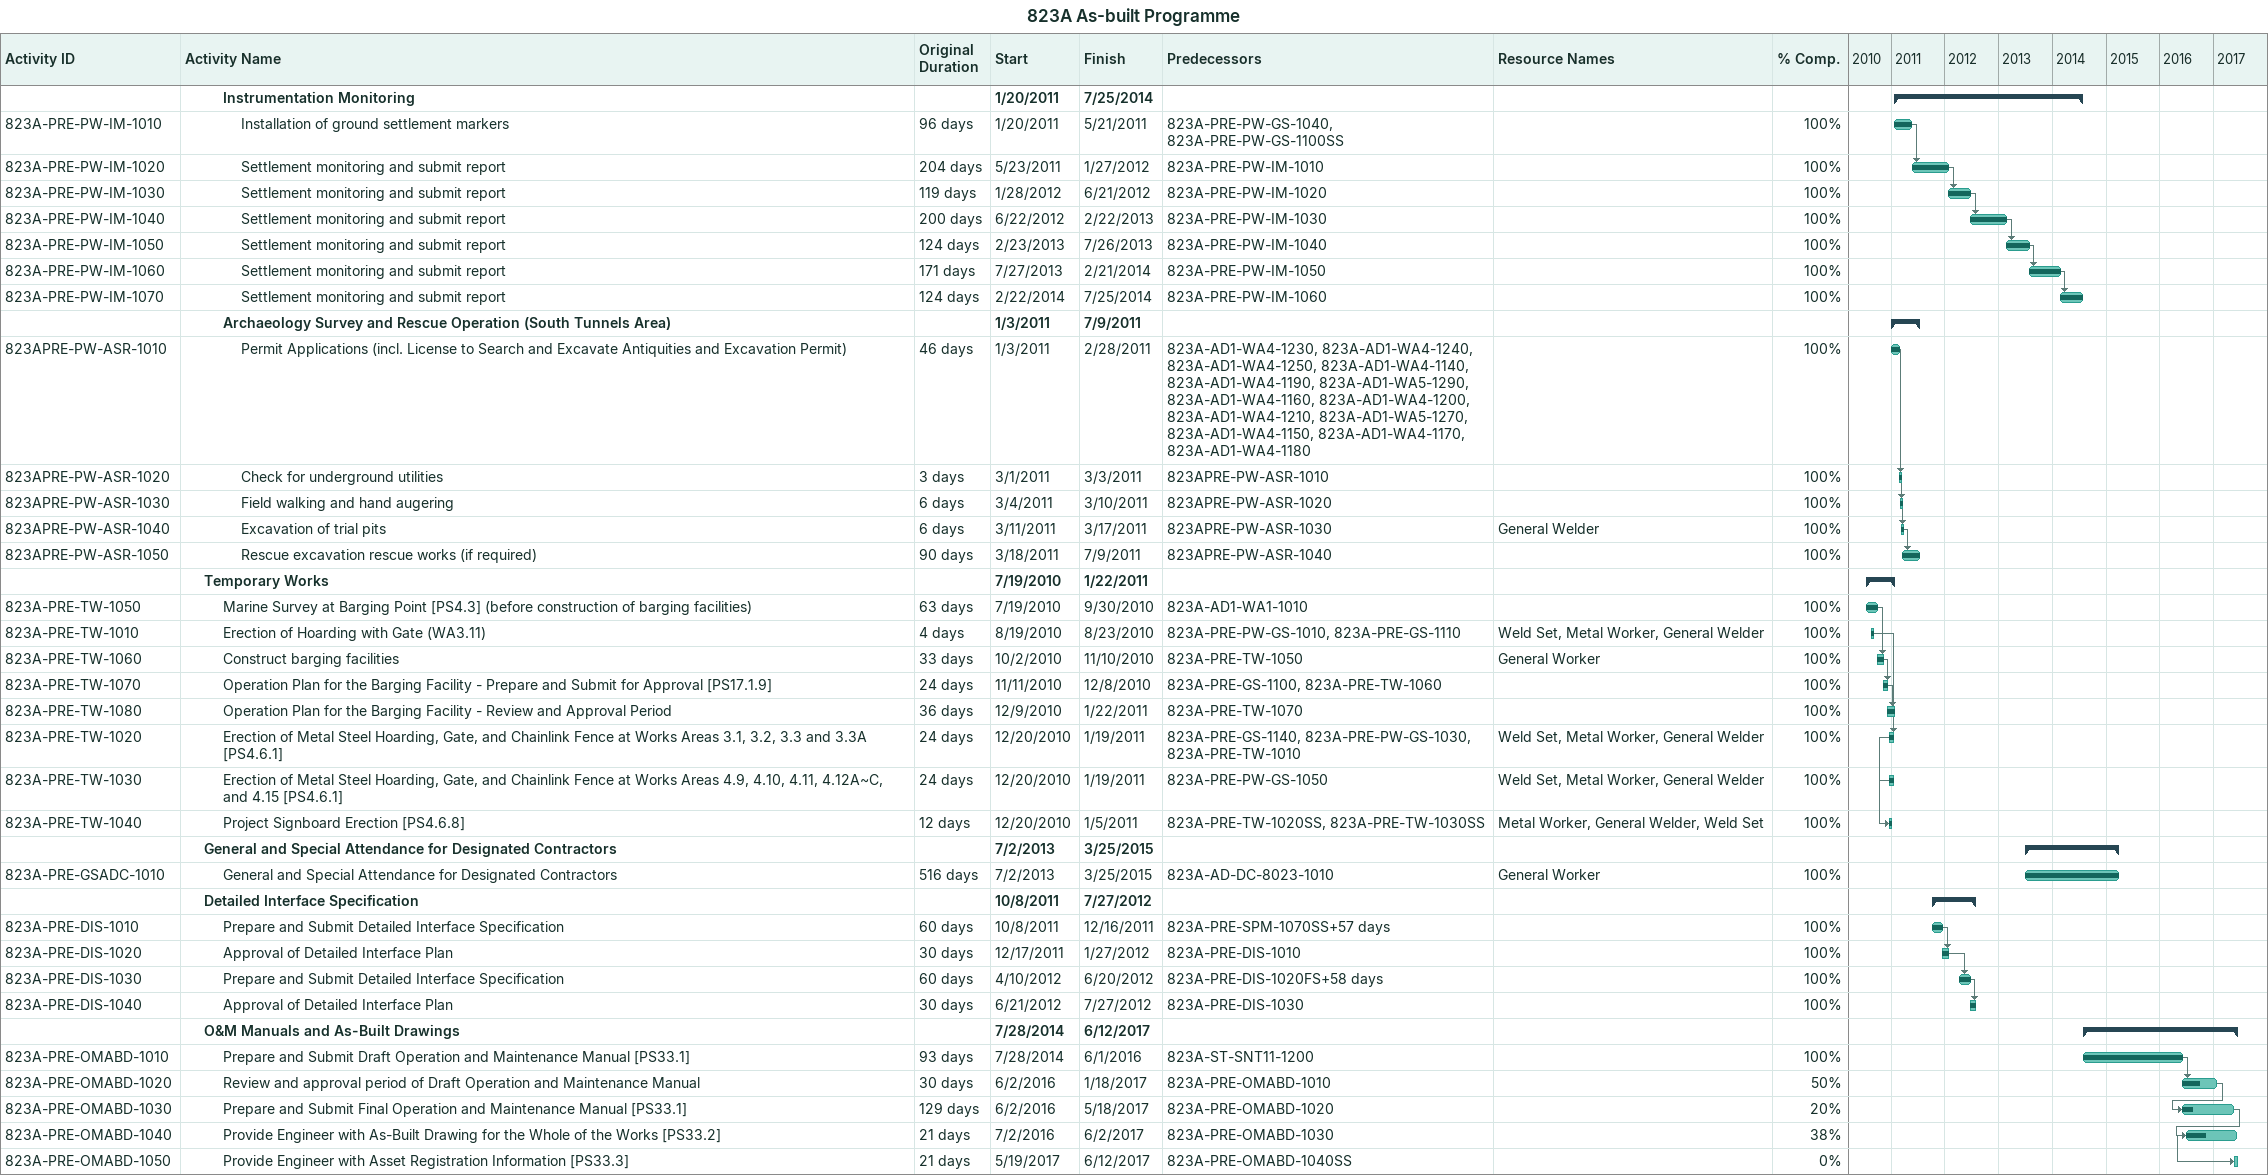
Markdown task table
823A As-built Programme

| ID | Level | Task | Original duration | Start | Finish | Predecessors | Resources | % complete |
|---|---|---|---|---|---|---|---|---|
|  | 3 | **Instrumentation Monitoring** |  | 2011-01-20 | 2014-07-25 |  |  |  |
| 823A-PRE-PW-IM-1010 | 4 | Installation of ground settlement markers | 96d | 2011-01-20 | 2011-05-21 | 823A-PRE-PW-GS-1040, 823A-PRE-PW-GS-1100SS |  | 100 |
| 823A-PRE-PW-IM-1020 | 4 | Settlement monitoring and submit report | 204d | 2011-05-23 | 2012-01-27 | 823A-PRE-PW-IM-1010 |  | 100 |
| 823A-PRE-PW-IM-1030 | 4 | Settlement monitoring and submit report | 119d | 2012-01-28 | 2012-06-21 | 823A-PRE-PW-IM-1020 |  | 100 |
| 823A-PRE-PW-IM-1040 | 4 | Settlement monitoring and submit report | 200d | 2012-06-22 | 2013-02-22 | 823A-PRE-PW-IM-1030 |  | 100 |
| 823A-PRE-PW-IM-1050 | 4 | Settlement monitoring and submit report | 124d | 2013-02-23 | 2013-07-26 | 823A-PRE-PW-IM-1040 |  | 100 |
| 823A-PRE-PW-IM-1060 | 4 | Settlement monitoring and submit report | 171d | 2013-07-27 | 2014-02-21 | 823A-PRE-PW-IM-1050 |  | 100 |
| 823A-PRE-PW-IM-1070 | 4 | Settlement monitoring and submit report | 124d | 2014-02-22 | 2014-07-25 | 823A-PRE-PW-IM-1060 |  | 100 |
|  | 3 | **Archaeology Survey and Rescue Operation (South Tunnels Area)** |  | 2011-01-03 | 2011-07-09 |  |  |  |
| 823APRE-PW-ASR-1010 | 4 | Permit Applications (incl. License to Search and Excavate Antiquities and Excavation Permit) | 46d | 2011-01-03 | 2011-02-28 | 823A-AD1-WA4-1230, 823A-AD1-WA4-1240, 823A-AD1-WA4-1250, 823A-AD1-WA4-1140, 823A-AD1-WA4-1190, 823A-AD1-WA5-1290, 823A-AD1-WA4-1160, 823A-AD1-WA4-1200, 823A-AD1-WA4-1210, 823A-AD1-WA5-1270, 823A-AD1-WA4-1150, 823A-AD1-WA4-1170, 823A-AD1-WA4-1180 |  | 100 |
| 823APRE-PW-ASR-1020 | 4 | Check for underground utilities | 3d | 2011-03-01 | 2011-03-03 | 823APRE-PW-ASR-1010 |  | 100 |
| 823APRE-PW-ASR-1030 | 4 | Field walking and hand augering | 6d | 2011-03-04 | 2011-03-10 | 823APRE-PW-ASR-1020 |  | 100 |
| 823APRE-PW-ASR-1040 | 4 | Excavation of trial pits | 6d | 2011-03-11 | 2011-03-17 | 823APRE-PW-ASR-1030 | General Welder | 100 |
| 823APRE-PW-ASR-1050 | 4 | Rescue excavation rescue works (if required) | 90d | 2011-03-18 | 2011-07-09 | 823APRE-PW-ASR-1040 |  | 100 |
|  | 2 | **Temporary Works** |  | 2010-07-19 | 2011-01-22 |  |  |  |
| 823A-PRE-TW-1050 | 3 | Marine Survey at Barging Point [PS4.3] (before construction of barging facilities) | 63d | 2010-07-19 | 2010-09-30 | 823A-AD1-WA1-1010 |  | 100 |
| 823A-PRE-TW-1010 | 3 | Erection of Hoarding with Gate (WA3.11) | 4d | 2010-08-19 | 2010-08-23 | 823A-PRE-PW-GS-1010, 823A-PRE-GS-1110 | Weld Set, Metal Worker, General Welder | 100 |
| 823A-PRE-TW-1060 | 3 | Construct barging facilities | 33d | 2010-10-02 | 2010-11-10 | 823A-PRE-TW-1050 | General Worker | 100 |
| 823A-PRE-TW-1070 | 3 | Operation Plan for the Barging Facility - Prepare and Submit for Approval [PS17.1.9] | 24d | 2010-11-11 | 2010-12-08 | 823A-PRE-GS-1100, 823A-PRE-TW-1060 |  | 100 |
| 823A-PRE-TW-1080 | 3 | Operation Plan for the Barging Facility - Review and Approval Period | 36d | 2010-12-09 | 2011-01-22 | 823A-PRE-TW-1070 |  | 100 |
| 823A-PRE-TW-1020 | 3 | Erection of Metal Steel Hoarding, Gate, and Chainlink Fence at Works Areas 3.1, 3.2, 3.3 and 3.3A [PS4.6.1] | 24d | 2010-12-20 | 2011-01-19 | 823A-PRE-GS-1140, 823A-PRE-PW-GS-1030, 823A-PRE-TW-1010 | Weld Set, Metal Worker, General Welder | 100 |
| 823A-PRE-TW-1030 | 3 | Erection of Metal Steel Hoarding, Gate, and Chainlink Fence at Works Areas 4.9, 4.10, 4.11, 4.12A~C, and 4.15 [PS4.6.1] | 24d | 2010-12-20 | 2011-01-19 | 823A-PRE-PW-GS-1050 | Weld Set, Metal Worker, General Welder | 100 |
| 823A-PRE-TW-1040 | 3 | Project Signboard Erection [PS4.6.8] | 12d | 2010-12-20 | 2011-01-05 | 823A-PRE-TW-1020SS, 823A-PRE-TW-1030SS | Metal Worker, General Welder, Weld Set | 100 |
|  | 2 | **General and Special Attendance for Designated Contractors** |  | 2013-07-02 | 2015-03-25 |  |  |  |
| 823A-PRE-GSADC-1010 | 3 | General and Special Attendance for Designated Contractors | 516d | 2013-07-02 | 2015-03-25 | 823A-AD-DC-8023-1010 | General Worker | 100 |
|  | 2 | **Detailed Interface Specification** |  | 2011-10-08 | 2012-07-27 |  |  |  |
| 823A-PRE-DIS-1010 | 3 | Prepare and Submit Detailed Interface Specification | 60d | 2011-10-08 | 2011-12-16 | 823A-PRE-SPM-1070SS+57d |  | 100 |
| 823A-PRE-DIS-1020 | 3 | Approval of Detailed Interface Plan | 30d | 2011-12-17 | 2012-01-27 | 823A-PRE-DIS-1010 |  | 100 |
| 823A-PRE-DIS-1030 | 3 | Prepare and Submit Detailed Interface Specification | 60d | 2012-04-10 | 2012-06-20 | 823A-PRE-DIS-1020FS+58d |  | 100 |
| 823A-PRE-DIS-1040 | 3 | Approval of Detailed Interface Plan | 30d | 2012-06-21 | 2012-07-27 | 823A-PRE-DIS-1030 |  | 100 |
|  | 2 | **O&M Manuals and As-Built Drawings** |  | 2014-07-28 | 2017-06-12 |  |  |  |
| 823A-PRE-OMABD-1010 | 3 | Prepare and Submit Draft Operation and Maintenance Manual [PS33.1] | 93d | 2014-07-28 | 2016-06-01 | 823A-ST-SNT11-1200 |  | 100 |
| 823A-PRE-OMABD-1020 | 3 | Review and approval period of Draft Operation and Maintenance Manual | 30d | 2016-06-02 | 2017-01-18 | 823A-PRE-OMABD-1010 |  | 50 |
| 823A-PRE-OMABD-1030 | 3 | Prepare and Submit Final Operation and Maintenance Manual [PS33.1] | 129d | 2016-06-02 | 2017-05-18 | 823A-PRE-OMABD-1020 |  | 20 |
| 823A-PRE-OMABD-1040 | 3 | Provide Engineer with As-Built Drawing for the Whole of the Works [PS33.2] | 21d | 2016-07-02 | 2017-06-02 | 823A-PRE-OMABD-1030 |  | 38 |
| 823A-PRE-OMABD-1050 | 3 | Provide Engineer with Asset Registration Information [PS33.3] | 21d | 2017-05-19 | 2017-06-12 | 823A-PRE-OMABD-1040SS |  | 0 |
